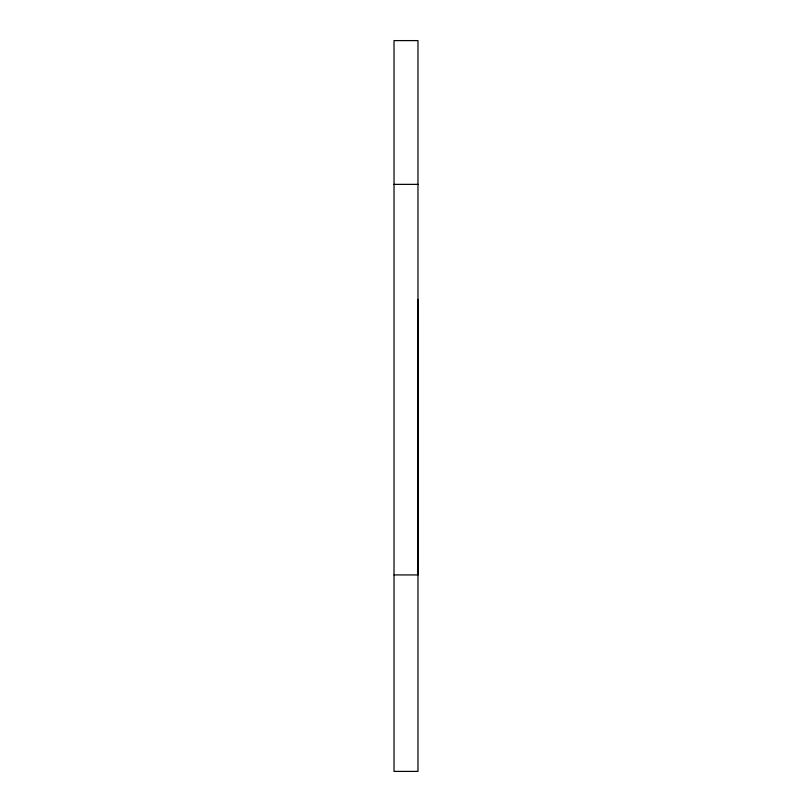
<?xml version="1.0" encoding="UTF-8"?>
<svg xmlns="http://www.w3.org/2000/svg" width="812" height="812" viewBox="0 0 812 812"><rect width="100%" height="100%" fill="white"/><g stroke="black" fill="none" stroke-linecap="round" stroke-linejoin="round"><path stroke-width="1.22" d="M417.977 299.374L417.977 771.4L394.023 771.4L394.023 40.6L417.977 40.6L417.977 574.926L394.023 574.926M394.023 184.365L417.977 184.365"/></g></svg>
